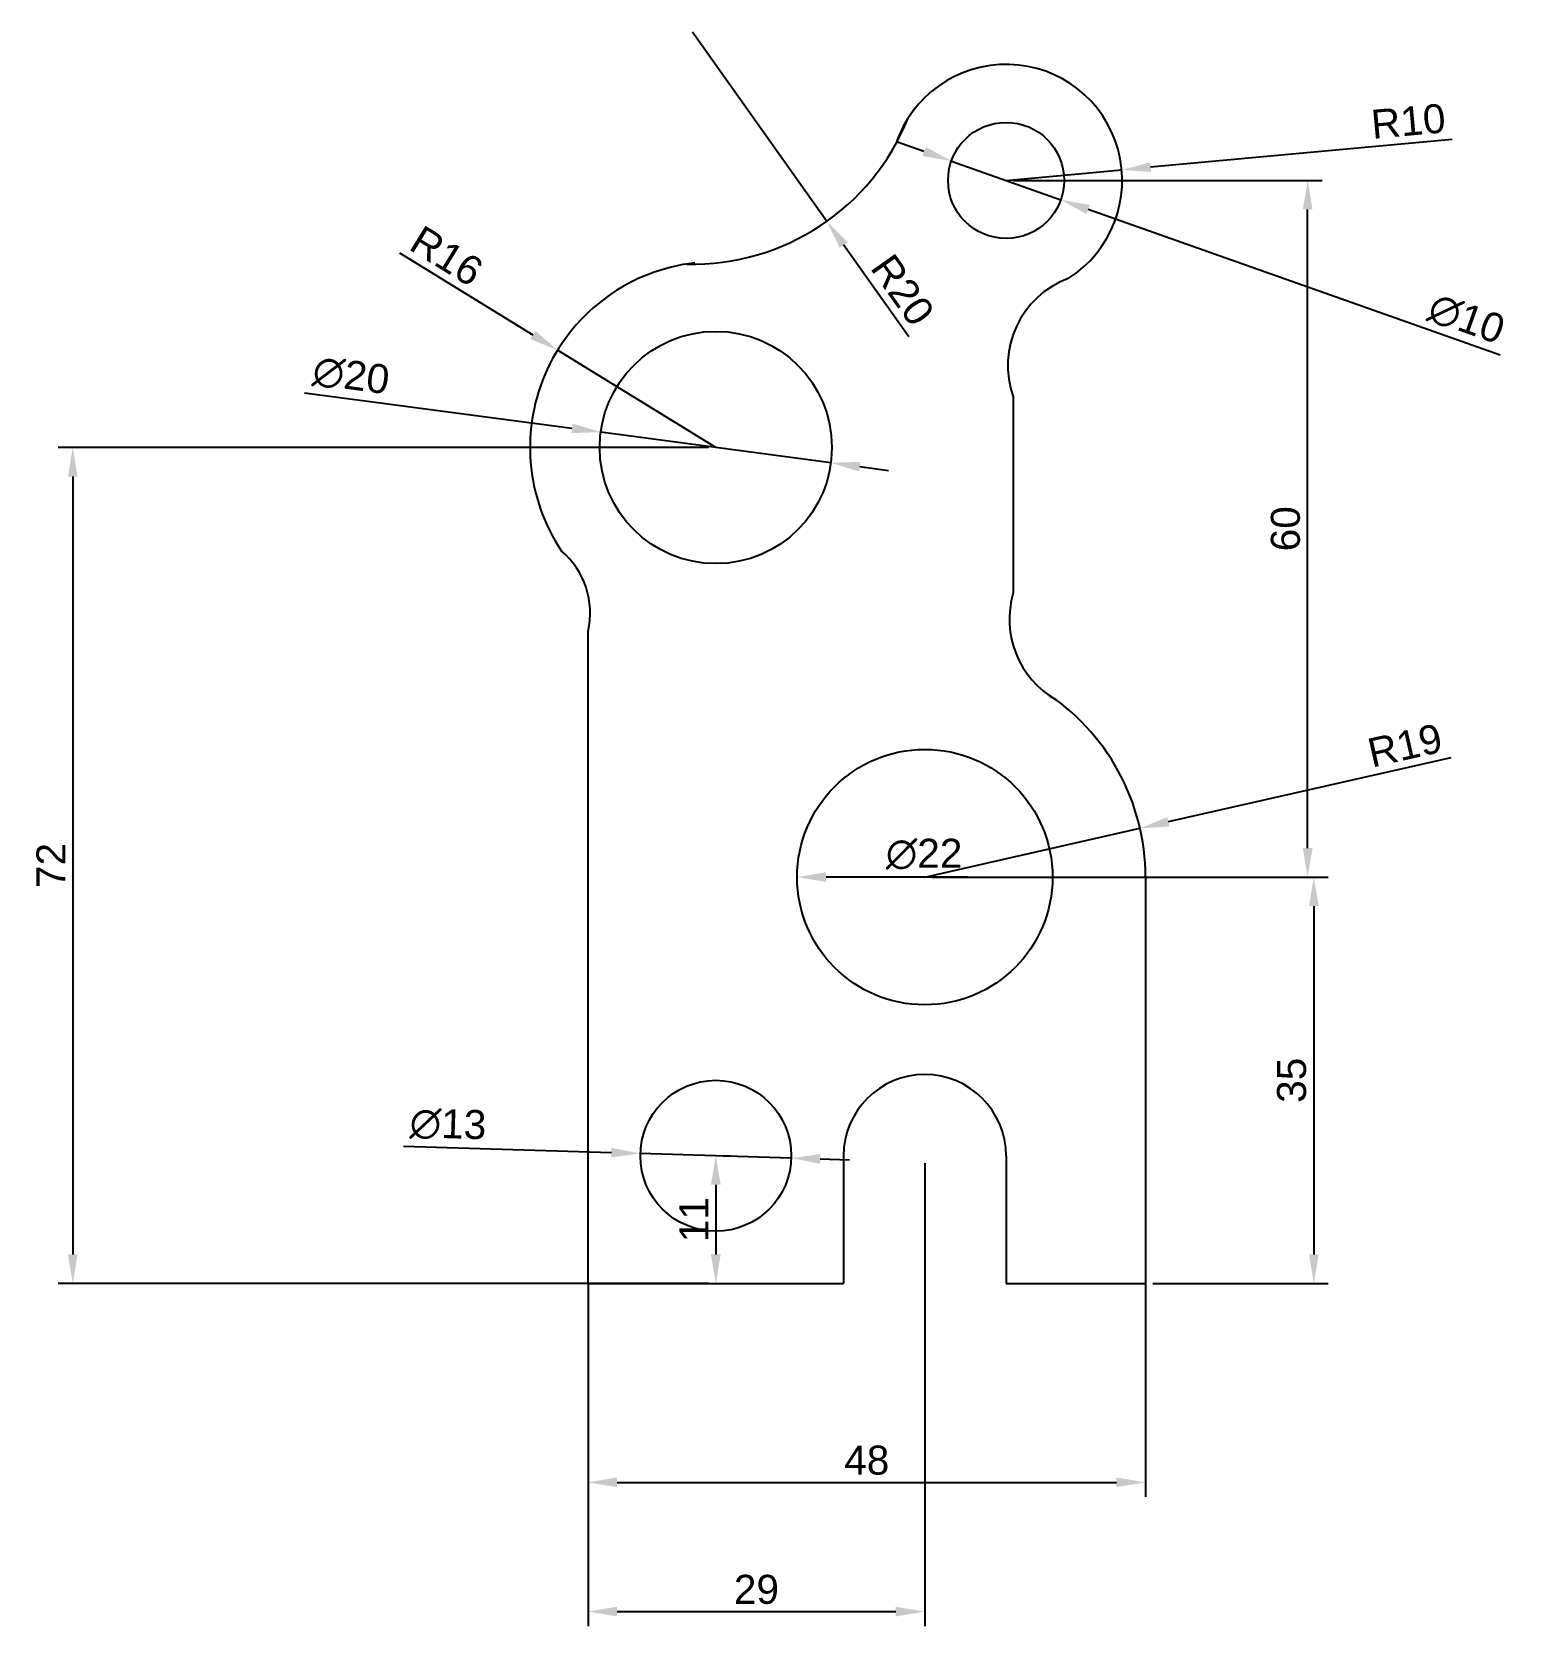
# Model space of a CAD drawing. Header units: millimetres. Extents: x 1733 to 3451, y 1297 to 2830.
# Drawn here: x 1732.8 to 1860.2, y 1296.6 to 1433.9 of the extents above; entities outside this region: 1.
import ezdxf

# ---------------------------------------------------------------- set-up
doc = ezdxf.new("R2010")
doc.units = ezdxf.units.MM
doc.styles.get("Standard").update_dxf_attribs({"font": 'arial.ttf'})
doc.dimstyles.new('ISO-25', dxfattribs={"dimtxt": 2.5, "dimasz": 2.5, "dimexe": 1.25, "dimexo": 0.625, "dimtad": 1, "dimtxsty": 'Standard', "dimcen": 2.5, "dimadec": 0, "dimazin": 0, "dimtfac": 1, "dimtmove": 0, "dimatfit": 3, "dimfxl": 1, "dimarcsym": 0})

# ---------------------------------------------------------------- blocks, each defined once
blk = doc.blocks.new('*D2')
at = {"color": 0, "lineweight": -2, "transparency": 16777216}
for p, q in [((1791.04, 1398.13), (1735.03, 1398.13)), ((1736.28, 1395.63), (1736.28, 1328.63)), ((1791.04, 1326.13), (1735.03, 1326.13))]:
    blk.add_line(p, q, dxfattribs=at)
at = {"color": 0, "transparency": 16777216}
for points in [[(1735.87, 1395.63), (1736.7, 1395.63), (1736.28, 1398.13)], [(1735.87, 1328.63), (1736.7, 1328.63), (1736.28, 1326.13)]]:
    blk.add_solid(points, dxfattribs=at)
at = {"layer": 'Defpoints', "color": 0, "transparency": 16777216}
for p in [(1791.66, 1398.13), (1736.28, 1326.13), (1791.66, 1326.13)]:
    blk.add_point(p, dxfattribs=at)
at = {"color": 0, "transparency": 16777216, "insert": (1734.4, 1362.13), "char_height": 2.5, "attachment_point": 5, "rotation": 90}
blk.add_mtext('72', dxfattribs=at)
blk = doc.blocks.new('*D4')
at = {"color": 0, "lineweight": -2, "transparency": 16777216}
for p, q in [((1817.29, 1421.13), (1843.88, 1421.13)), ((1842.63, 1363.63), (1842.63, 1418.63)), ((1810.29, 1361.13), (1843.88, 1361.13))]:
    blk.add_line(p, q, dxfattribs=at)
at = {"color": 0, "transparency": 16777216}
for points in [[(1842.21, 1418.63), (1843.05, 1418.63), (1842.63, 1421.13)], [(1842.21, 1363.63), (1843.05, 1363.63), (1842.63, 1361.13)]]:
    blk.add_solid(points, dxfattribs=at)
at = {"layer": 'Defpoints', "color": 0, "transparency": 16777216}
for p in [(1816.66, 1421.13), (1842.63, 1421.13), (1809.66, 1361.13)]:
    blk.add_point(p, dxfattribs=at)
at = {"color": 0, "transparency": 16777216, "insert": (1840.73, 1391.13), "char_height": 2.5, "attachment_point": 5, "rotation": 90}
blk.add_mtext('60', dxfattribs=at)
blk = doc.blocks.new('*D5')
at = {"color": 0, "lineweight": -2, "transparency": 16777216}
for p, q in [((1810.29, 1361.13), (1844.41, 1361.13)), ((1843.16, 1358.63), (1843.16, 1328.63)), ((1829.29, 1326.13), (1844.41, 1326.13))]:
    blk.add_line(p, q, dxfattribs=at)
at = {"color": 0, "transparency": 16777216}
for points in [[(1842.75, 1358.63), (1843.58, 1358.63), (1843.16, 1361.13)], [(1842.75, 1328.63), (1843.58, 1328.63), (1843.16, 1326.13)]]:
    blk.add_solid(points, dxfattribs=at)
at = {"layer": 'Defpoints', "color": 0, "transparency": 16777216}
for p in [(1809.66, 1361.13), (1828.66, 1326.13), (1843.16, 1326.13)]:
    blk.add_point(p, dxfattribs=at)
at = {"color": 0, "transparency": 16777216, "insert": (1841.26, 1343.63), "char_height": 2.5, "attachment_point": 5, "rotation": 90}
blk.add_mtext('35', dxfattribs=at)
blk = doc.blocks.new('*D6')
at = {"color": 0, "lineweight": -2, "transparency": 16777216}
for p, q in [((1780.66, 1326.14), (1780.66, 1307.75)), ((1828.66, 1326.14), (1828.66, 1307.75)), ((1783.16, 1309), (1826.16, 1309))]:
    blk.add_line(p, q, dxfattribs=at)
at = {"color": 0, "transparency": 16777216}
for points in [[(1783.16, 1309.42), (1783.16, 1308.59), (1780.66, 1309)], [(1826.16, 1309.42), (1826.16, 1308.59), (1828.66, 1309)]]:
    blk.add_solid(points, dxfattribs=at)
at = {"layer": 'Defpoints', "color": 0, "transparency": 16777216}
for p in [(1780.66, 1326.76), (1828.66, 1326.76), (1828.66, 1309)]:
    blk.add_point(p, dxfattribs=at)
at = {"color": 0, "transparency": 16777216, "insert": (1804.66, 1310.9), "char_height": 2.5, "attachment_point": 5}
blk.add_mtext('48', dxfattribs=at)
blk = doc.blocks.new('*D7')
at = {"color": 0, "lineweight": -2, "transparency": 16777216}
for p, q in [((1809.66, 1336.5), (1809.66, 1296.62)), ((1780.66, 1325.5), (1780.66, 1296.62)), ((1783.16, 1297.87), (1807.16, 1297.87))]:
    blk.add_line(p, q, dxfattribs=at)
at = {"color": 0, "transparency": 16777216}
for points in [[(1783.16, 1298.29), (1783.16, 1297.45), (1780.66, 1297.87)], [(1807.16, 1298.29), (1807.16, 1297.45), (1809.66, 1297.87)]]:
    blk.add_solid(points, dxfattribs=at)
at = {"layer": 'Defpoints', "color": 0, "transparency": 16777216}
for p in [(1809.66, 1337.13), (1780.66, 1326.13), (1809.66, 1297.87)]:
    blk.add_point(p, dxfattribs=at)
at = {"color": 0, "transparency": 16777216, "insert": (1795.16, 1299.77), "char_height": 2.5, "attachment_point": 5}
blk.add_mtext('29', dxfattribs=at)
blk = doc.blocks.new('*D8')
at = {"color": 0, "lineweight": -2, "transparency": 16777216}
for p, q in [((1792.29, 1337.13), (1792.91, 1337.13)), ((1791.66, 1334.63), (1791.66, 1328.63)), ((1792.29, 1326.13), (1792.91, 1326.13))]:
    blk.add_line(p, q, dxfattribs=at)
at = {"color": 0, "transparency": 16777216}
for points in [[(1791.24, 1334.63), (1792.08, 1334.63), (1791.66, 1337.13)], [(1791.24, 1328.63), (1792.08, 1328.63), (1791.66, 1326.13)]]:
    blk.add_solid(points, dxfattribs=at)
at = {"layer": 'Defpoints', "color": 0, "transparency": 16777216}
for p in [(1791.66, 1337.13), (1791.66, 1326.13), (1791.66, 1326.13)]:
    blk.add_point(p, dxfattribs=at)
at = {"color": 0, "transparency": 16777216, "insert": (1789.78, 1331.63), "char_height": 2.5, "attachment_point": 5, "rotation": 90}
blk.add_mtext('11', dxfattribs=at)
blk = doc.blocks.new('*D9')
at = {"color": 0, "lineweight": -2, "transparency": 16777216}
for p, q in [((1789.65, 1433.92), (1801.22, 1417.61)), ((1808.29, 1407.65), (1802.67, 1415.57))]:
    blk.add_line(p, q, dxfattribs=at)
at = {"color": 0, "transparency": 16777216}
blk.add_solid([(1803.01, 1415.81), (1802.33, 1415.33), (1801.22, 1417.61)], dxfattribs=at)
at = {"layer": 'Defpoints', "color": 0, "transparency": 16777216}
for p in [(1789.65, 1433.92), (1801.22, 1417.61)]:
    blk.add_point(p, dxfattribs=at)
at = {"color": 0, "transparency": 16777216, "insert": (1807.75, 1411.69), "char_height": 2.5, "attachment_point": 5, "rotation": 305.3411}
blk.add_mtext('R20', dxfattribs=at)
blk = doc.blocks.new('*D10')
at = {"color": 0, "lineweight": -2, "transparency": 16777216}
for p, q in [((1764.41, 1414.89), (1775.9, 1407.82)), ((1791.66, 1398.13), (1778.03, 1406.51))]:
    blk.add_line(p, q, dxfattribs=at)
at = {"color": 0, "transparency": 16777216}
blk.add_solid([(1776.12, 1408.18), (1775.69, 1407.47), (1778.03, 1406.51)], dxfattribs=at)
at = {"layer": 'Defpoints', "color": 0, "transparency": 16777216}
for p in [(1778.03, 1406.51), (1791.66, 1398.13)]:
    blk.add_point(p, dxfattribs=at)
at = {"color": 0, "transparency": 16777216, "insert": (1768.48, 1414.62), "char_height": 2.5, "attachment_point": 5, "rotation": 328.4014}
blk.add_mtext('R16', dxfattribs=at)
blk = doc.blocks.new('*D11')
at = {"color": 0, "lineweight": -2, "transparency": 16777216}
for p, q in [((1756.25, 1402.84), (1779.27, 1399.78)), ((1801.57, 1396.81), (1781.75, 1399.45)), ((1804.05, 1396.48), (1806.53, 1396.15))]:
    blk.add_line(p, q, dxfattribs=at)
at = {"color": 0, "transparency": 16777216}
for points in [[(1779.33, 1400.19), (1779.22, 1399.37), (1781.75, 1399.45)], [(1804.11, 1396.89), (1804, 1396.07), (1801.57, 1396.81)]]:
    blk.add_solid(points, dxfattribs=at)
at = {"layer": 'Defpoints', "color": 0, "transparency": 16777216}
for p in [(1781.75, 1399.45), (1801.57, 1396.81)]:
    blk.add_point(p, dxfattribs=at)
at = {"color": 0, "transparency": 16777216, "insert": (1760.25, 1404.3), "char_height": 2.5, "attachment_point": 5, "rotation": 352.4152}
blk.add_mtext('∅20', dxfattribs=at)
blk = doc.blocks.new('*D12')
at = {"color": 0, "lineweight": -2, "transparency": 16777216}
for p, q in [((1855.07, 1424.65), (1829.11, 1422.27)), ((1816.66, 1421.13), (1826.62, 1422.04))]:
    blk.add_line(p, q, dxfattribs=at)
at = {"color": 0, "transparency": 16777216}
blk.add_solid([(1829.07, 1422.69), (1829.15, 1421.86), (1826.62, 1422.04)], dxfattribs=at)
at = {"layer": 'Defpoints', "color": 0, "transparency": 16777216}
for p in [(1816.66, 1421.13), (1826.62, 1422.04)]:
    blk.add_point(p, dxfattribs=at)
at = {"color": 0, "transparency": 16777216, "insert": (1851.3, 1426.22), "char_height": 2.5, "attachment_point": 5, "rotation": 5.2406}
blk.add_mtext('R10', dxfattribs=at)
blk = doc.blocks.new('*D13')
at = {"color": 0, "lineweight": -2, "transparency": 16777216}
for p, q in [((1809.59, 1423.63), (1807.23, 1424.46)), ((1811.95, 1422.8), (1821.38, 1419.46)), ((1859.2, 1406.08), (1823.73, 1418.63))]:
    blk.add_line(p, q, dxfattribs=at)
at = {"color": 0, "transparency": 16777216}
for points in [[(1809.73, 1424.02), (1809.45, 1423.24), (1811.95, 1422.8)], [(1823.87, 1419.02), (1823.59, 1418.23), (1821.38, 1419.46)]]:
    blk.add_solid(points, dxfattribs=at)
at = {"layer": 'Defpoints', "color": 0, "transparency": 16777216}
for p in [(1811.95, 1422.8), (1821.38, 1419.46)]:
    blk.add_point(p, dxfattribs=at)
at = {"color": 0, "transparency": 16777216, "insert": (1856.3, 1409.2), "char_height": 2.5, "attachment_point": 5, "rotation": 340.5207}
blk.add_mtext('∅10', dxfattribs=at)
blk = doc.blocks.new('*D14')
at = {"color": 0, "lineweight": -2, "transparency": 16777216}
blk.add_line((1813.36, 1361.13), (1801.16, 1361.13), dxfattribs=at)
at = {"color": 0, "transparency": 16777216}
blk.add_solid([(1801.16, 1361.55), (1801.16, 1360.71), (1798.66, 1361.13)], dxfattribs=at)
at = {"layer": 'Defpoints', "color": 0, "transparency": 16777216}
for p in [(1798.66, 1361.13), (1820.66, 1361.13)]:
    blk.add_point(p, dxfattribs=at)
at = {"color": 0, "transparency": 16777216, "insert": (1809.6, 1363.1), "char_height": 2.5, "attachment_point": 5}
blk.add_mtext('∅22', dxfattribs=at)
blk = doc.blocks.new('*D15')
at = {"color": 0, "lineweight": -2, "transparency": 16777216}
for p, q in [((1764.77, 1337.96), (1782.67, 1337.41)), ((1798.16, 1336.93), (1785.16, 1337.33)), ((1800.66, 1336.85), (1803.16, 1336.78))]:
    blk.add_line(p, q, dxfattribs=at)
at = {"color": 0, "transparency": 16777216}
for points in [[(1782.68, 1337.82), (1782.65, 1336.99), (1785.16, 1337.33)], [(1800.67, 1337.27), (1800.64, 1336.44), (1798.16, 1336.93)]]:
    blk.add_solid(points, dxfattribs=at)
at = {"layer": 'Defpoints', "color": 0, "transparency": 16777216}
for p in [(1785.16, 1337.33), (1798.16, 1336.93)]:
    blk.add_point(p, dxfattribs=at)
at = {"color": 0, "transparency": 16777216, "insert": (1768.6, 1339.81), "char_height": 2.5, "attachment_point": 5, "rotation": 358.2394}
blk.add_mtext('∅13', dxfattribs=at)
blk = doc.blocks.new('*D16')
at = {"color": 0, "lineweight": -2, "transparency": 16777216}
for p, q in [((1854.96, 1371.4), (1830.63, 1365.88)), ((1809.66, 1361.13), (1828.19, 1365.33))]:
    blk.add_line(p, q, dxfattribs=at)
at = {"color": 0, "transparency": 16777216}
blk.add_solid([(1830.54, 1366.29), (1830.72, 1365.48), (1828.19, 1365.33)], dxfattribs=at)
at = {"layer": 'Defpoints', "color": 0, "transparency": 16777216}
for p in [(1828.19, 1365.33), (1809.66, 1361.13)]:
    blk.add_point(p, dxfattribs=at)
at = {"color": 0, "transparency": 16777216, "insert": (1851.01, 1372.46), "char_height": 2.5, "attachment_point": 5, "rotation": 12.7793}
blk.add_mtext('R19', dxfattribs=at)

msp = doc.modelspace()

# ---------------------------------------------------------------- linework, layer by layer
for p, q in [((1817.274, 1402.486), (1817.274, 1385.602)), ((1780.661, 1326.129), (1780.661, 1382.303)), ((1828.661, 1361.129), (1828.661, 1326.129)), ((1802.661, 1337.129), (1802.661, 1326.129)), ((1816.661, 1337.129), (1816.661, 1326.129)), ((1780.661, 1326.129), (1802.661, 1326.129)), ((1816.661, 1326.129), (1828.661, 1326.129))]:
    msp.add_line(p, q)
for centre, radius in [((3431.425, 2809.513), 20), ((1816.661, 1421.129), 5), ((1791.661, 1398.129), 10), ((1809.661, 1361.129), 11), ((1791.661, 1337.129), 6.5)]:
    msp.add_circle(centre, radius)
for centre, radius, start, end in [((1816.661, 1421.129), 10, 302.32768, 161.65742), ((1789.651, 1433.925), 20, 268.57372, 338.14769), ((1789.624, 1434.028), 20, 332.32714, 336.66048), ((1791.661, 1398.129), 16, 96.44094, 213.86864), ((1824.806, 1405.183), 8, 110.46387, 199.70709), ((1773.841, 1383.88), 7, 346.98525, 49.61863), ((1824.947, 1383.338), 8, 163.56149, 240.15796), ((1809.661, 1361.129), 19, 0, 57.43742), ((1809.661, 1337.129), 7, 0, 180)]:
    msp.add_arc(centre, radius, start, end)

# ---------------------------------------------------------------- dimensions: what is measured, and where the dimension line sits
dim = msp.add_radius_dim(center=(1789.651, 1433.925), mpoint=(1801.22, 1417.61), dimstyle='ISO-25')
dim.commit()
dim.dimension.update_dxf_attribs({"geometry": '*D9', "text_midpoint": (1807.75, 1411.689)})
for center, mpoint, picture, middle in [((1816.661, 1421.129), (1826.62, 1422.042), '*D12', (1851.475, 1424.322)), ((1791.661, 1398.129), (1778.033, 1406.512), '*D10', (1767.485, 1413.001)), ((1809.661, 1361.129), (1828.191, 1365.331), '*D16', (1851.435, 1370.603))]:
    dim = msp.add_radius_dim(center=center, mpoint=mpoint, dimstyle='ISO-25')
    dim.commit()
    dim.dimension.update_dxf_attribs({"geometry": picture, "text_midpoint": middle, "dimtype": 164})
for p1, p2, picture, middle in [((1811.948, 1422.796), (1821.375, 1419.461), '*D13', (1855.641, 1407.341)), ((1801.574, 1396.809), (1781.749, 1399.448), '*D11', (1759.986, 1402.346)), ((1820.661, 1361.129), (1798.661, 1361.129), '*D14', (1809.596, 1361.129)), ((1798.158, 1336.929), (1785.164, 1337.328), '*D15', (1768.539, 1337.839))]:
    dim = msp.add_diameter_dim_2p(p1=p1, p2=p2, dimstyle='ISO-25')
    dim.commit()
    dim.dimension.update_dxf_attribs({"geometry": picture, "text_midpoint": middle, "dimtype": 163})
for base, p1, p2, picture, middle in [((1842.63, 1421.129), (1809.661, 1361.129), (1816.661, 1421.129), '*D4', (1840.728, 1391.129)), ((1736.282, 1326.129), (1791.661, 1398.129), (1791.661, 1326.129), '*D2', (1734.402, 1362.129)), ((1843.165, 1326.129), (1809.661, 1361.129), (1828.661, 1326.129), '*D5', (1841.262, 1343.629)), ((1791.661, 1326.129), (1791.661, 1337.129), (1791.661, 1326.129), '*D8', (1789.781, 1331.629))]:
    dim = msp.add_linear_dim(base=base, p1=p1, p2=p2, angle=90, dimstyle='ISO-25')
    dim.commit()
    dim.dimension.update_dxf_attribs({"geometry": picture, "text_midpoint": middle})
for base, p1, p2, picture, middle in [((1809.661, 1297.869), (1780.661, 1326.129), (1809.661, 1337.129), '*D7', (1795.161, 1299.77)), ((1828.661, 1309.003), (1780.661, 1326.765), (1828.661, 1326.765), '*D6', (1804.661, 1310.905))]:
    dim = msp.add_linear_dim(base=base, p1=p1, p2=p2, dimstyle='ISO-25')
    dim.commit()
    dim.dimension.update_dxf_attribs({"geometry": picture, "text_midpoint": middle})

doc.saveas('drawing.dxf')
